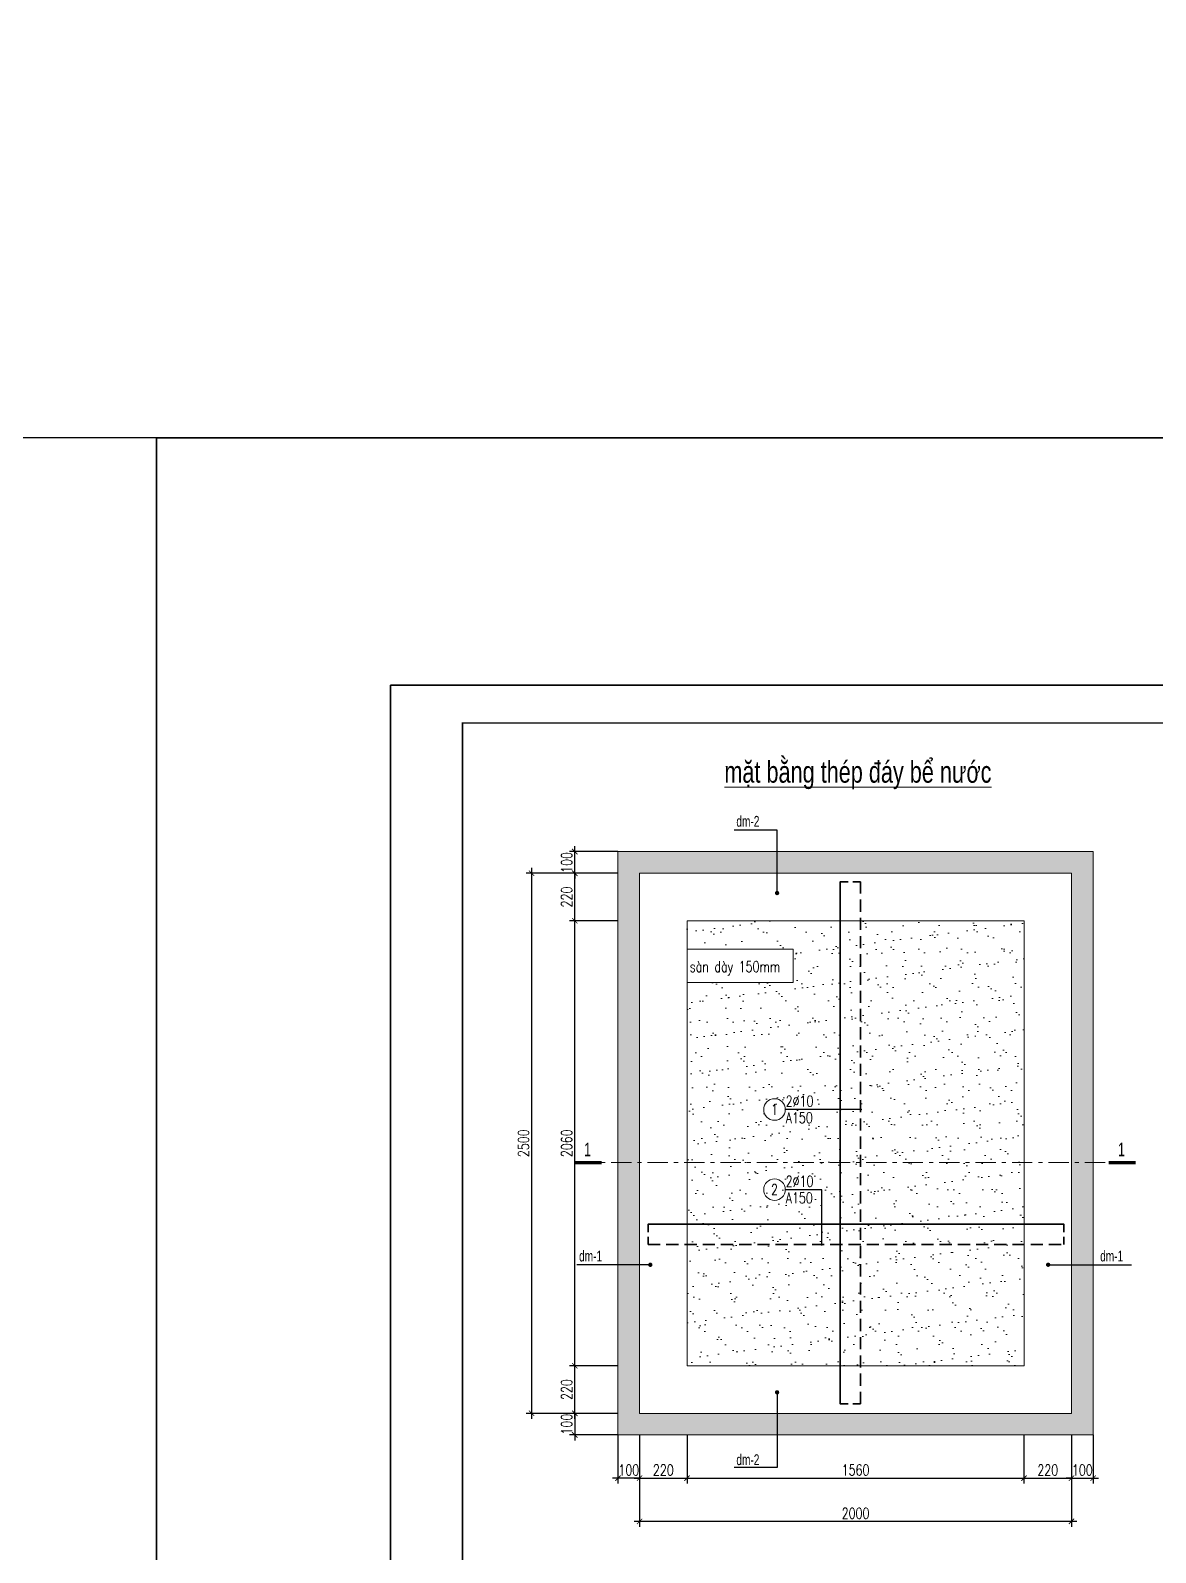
# Model space of a CAD drawing. Extents: x -2098986 to 943, y -1296280 to 73591.
# Drawn here: x -1423478 to -1402637, y -1072413 to -1044235 of the extents above; entities that cross this region are included whole.
import ezdxf
from ezdxf.enums import TextEntityAlignment as Align

# ---------------------------------------------------------------- set-up
doc = ezdxf.new("R2010")
doc.units = 0
doc.header["$LTSCALE"] = 150
doc.header["$PDMODE"] = 35
doc.linetypes.add('_Tim', pattern=[9, 5, -1.5, 1, -1.5])
doc.linetypes.add('DASHED2', pattern=[0.375, 0.25, -0.125])
doc.layers.get('0').update_dxf_attribs({"lineweight": 18})
doc.layers.get('Defpoints').update_dxf_attribs({"lineweight": 18})
for name, color, linetype, lineweight in [('05.Text', 253, 'Continuous', 18), ('11.Khung bo', 32, 'Continuous', 50), ('12.Khung', 36, 'Continuous', 25), ('KCVN-TEXT', 60, 'Continuous', 25), ('KCVN-THAY', 7, 'Continuous', 25), ('LS-DIM', 251, 'Continuous', 13), ('LS-HATCH', 147, 'Continuous', 9), ('LS-TEXT', 60, 'Continuous', 20), ('LS-THAY', 7, 'Continuous', 20), ('LS-THEP', 3, 'Continuous', 35), ('LS-TRUC', 108, '_Tim', 9)]:
    doc.layers.add(name, color=color, linetype=linetype, lineweight=lineweight)
doc.layers.add('DIM', color=1, linetype='Continuous')
doc.layers.add('Tpl_Bound', color=1, linetype='Continuous', plot=False)
doc.styles.add('KCVN-COMM', font='vnsimli.shx', dxfattribs={"width": 0.7, "height": 220})
doc.styles.add('KCVN-LEADER', font='vnromadi.shx', dxfattribs={"width": 0.7, "height": 4})
doc.styles.add('LS.TEXT', font='vnromadi.shx', dxfattribs={"width": 0.7, "height": 4})
doc.styles.add('romans.shx', font='romans.shx', dxfattribs={"width": 0.75, "bigfont": 'vns.shx'})
doc.styles.add('vnsimpli', font='vnsimli.shx', dxfattribs={"width": 0.75})
doc.dimstyles.new('D25', dxfattribs={"dimscale": 0, "dimtxt": 200, "dimasz": 100, "dimexe": 100, "dimexo": 0, "dimgap": 50, "dimtad": 1, "dimdec": 0, "dimlfac": 0.25, "dimdsep": 46, "dimtxsty": 'vnsimpli', "dimblk1": 'ARCHTICK', "dimblk2": 'ARCHTICK', "dimsah": 1, "dimcen": 0, "dimdle": 100, "dimclrd": 256, "dimclre": 256, "dimclrt": 60, "dimadec": 0, "dimazin": 0, "dimtfac": 0.004, "dimtdec": 0, "dimtix": 1, "dimtmove": 2, "dimatfit": 3, "dimldrblk": 'ARCHTICK', "dimfxl": 1, "dimtolj": 1, "dimarcsym": 0})
doc.dimstyles.new('LE1', dxfattribs={"dimtxt": 2.5, "dimasz": 1.2, "dimexe": 1.25, "dimexo": 0, "dimgap": 0.66, "dimtad": 1, "dimdec": 0, "dimdsep": 46, "dimtxsty": 'KCVN-COMM', "dimblk1": 'ARCHTICK', "dimblk2": 'ARCHTICK', "dimsah": 1, "dimcen": 2.5, "dimclrd": 256, "dimclre": 256, "dimclrt": 60, "dimadec": 0, "dimazin": 0, "dimtfac": 1, "dimtdec": 0, "dimtix": 1, "dimtmove": 2, "dimatfit": 3, "dimldrblk": 'DOT', "dimfxl": 1.25, "dimtolj": 1, "dimtzin": 0, "dimarcsym": 0})
doc.dimstyles.new('LS.GHI CHU', dxfattribs={"dimtxt": 200, "dimasz": 120, "dimexe": 120, "dimexo": 120, "dimgap": 80, "dimtad": 1, "dimdec": 0, "dimzin": 0, "dimdsep": 46, "dimtxsty": 'romans.shx', "dimblk": 'ARCHTICK', "dimcen": 0.09, "dimdle": 120, "dimclrd": 256, "dimclre": 8, "dimclrt": 7, "dimadec": 0, "dimazin": 0, "dimtfac": 1, "dimtdec": 0, "dimtofl": 0, "dimtmove": 0, "dimatfit": 3, "dimldrblk": 'ARCHTICK', "dimfxl": 1, "dimtolj": 1, "dimtzin": 0, "dimarcsym": 0})

# ---------------------------------------------------------------- blocks, each defined once
blk = doc.blocks.new('*U4')
at = {"layer": 'KCVN-THAY', "color": 140}
blk.add_lwpolyline([(214871.76, 86966.68), (215381.8, 86966.68), (215381.8, 86579.68), (214871.76, 86579.68)], close=True, dxfattribs=at)
blk = doc.blocks.new('100')
at = {"layer": '11.Khung bo', "const_width": 26.7}
blk.add_lwpolyline([(1860913, -945240), (1860913, -916940), (1896063, -916940), (1896063, -945240)], close=True, dxfattribs=at)
blk.add_lwpolyline([(1860913, -945240), (1860913, -916940), (1896063, -916940), (1896063, -945240)], close=True, dxfattribs=at)
blk.add_lwpolyline([(1860913, -945240), (1860913, -916940), (1896063, -916940), (1896063, -945240)], close=True, dxfattribs=at)
at = {"layer": '12.Khung'}
blk.add_lwpolyline([(1901579, -945940), (1901579, -916240), (1859580, -916240), (1859580, -945940)], close=True, dxfattribs=at)
blk.add_lwpolyline([(1901579, -945940), (1901579, -916240), (1859580, -916240), (1859580, -945940)], close=True, dxfattribs=at)
blk.add_lwpolyline([(1901579, -945940), (1901579, -916240), (1859580, -916240), (1859580, -945940)], close=True, dxfattribs=at)
blk = doc.blocks.new('_ArchTick')
at = {"layer": 'DIM', "color": 0, "const_width": 0.15}
blk.add_lwpolyline([(-0.5, -0.5), (0.5, 0.5)], dxfattribs=at)
blk = doc.blocks.new('*D1184')
at = {"layer": 'Defpoints', "color": 0, "transparency": 16777216}
for p in [(-1412195, -1070236), (-1411315, -1070236), (-1411315, -1071036)]:
    blk.add_point(p, dxfattribs=at)
at = {"layer": 'LS-DIM', "lineweight": -2, "transparency": 16777216}
for p, q in [((-1412195, -1070236), (-1412195, -1071136)), ((-1411315, -1070236), (-1411315, -1071136)), ((-1412295, -1071036), (-1411215, -1071036))]:
    blk.add_line(p, q, dxfattribs=at)
at = {"layer": 'LS-DIM', "lineweight": -2, "transparency": 16777216, "xscale": 100, "yscale": 100, "zscale": 100, "rotation": 180}
blk.add_blockref('_ArchTick', (-1412195, -1071036), dxfattribs=at)
at = {"layer": 'LS-DIM', "lineweight": -2, "transparency": 16777216, "xscale": 100, "yscale": 100, "zscale": 100}
blk.add_blockref('_ArchTick', (-1411315, -1071036), dxfattribs=at)
at = {"layer": 'LS-DIM', "color": 60, "transparency": 16777216, "insert": (-1411755, -1070886), "char_height": 200, "attachment_point": 5, "style": 'vnsimpli'}
blk.add_mtext('\\A1;220', dxfattribs=at)
blk = doc.blocks.new('*D1185')
at = {"layer": 'Defpoints', "color": 0, "transparency": 16777216}
for p in [(-1411315, -1070236), (-1405074, -1070236), (-1405074, -1071036)]:
    blk.add_point(p, dxfattribs=at)
at = {"layer": 'LS-DIM', "lineweight": -2, "transparency": 16777216}
for p, q in [((-1411315, -1070236), (-1411315, -1071136)), ((-1405074, -1070236), (-1405074, -1071136)), ((-1411415, -1071036), (-1404974, -1071036))]:
    blk.add_line(p, q, dxfattribs=at)
at = {"layer": 'LS-DIM', "lineweight": -2, "transparency": 16777216, "xscale": 100, "yscale": 100, "zscale": 100, "rotation": 180}
blk.add_blockref('_ArchTick', (-1411315, -1071036), dxfattribs=at)
at = {"layer": 'LS-DIM', "lineweight": -2, "transparency": 16777216, "xscale": 100, "yscale": 100, "zscale": 100}
blk.add_blockref('_ArchTick', (-1405074, -1071036), dxfattribs=at)
at = {"layer": 'LS-DIM', "color": 60, "transparency": 16777216, "insert": (-1408194, -1070886), "char_height": 200, "attachment_point": 5, "style": 'vnsimpli'}
blk.add_mtext('\\A1;1560', dxfattribs=at)
blk = doc.blocks.new('*D1186')
at = {"layer": 'Defpoints', "color": 0, "transparency": 16777216}
for p in [(-1405074, -1070236), (-1404194, -1070236), (-1404194, -1071036)]:
    blk.add_point(p, dxfattribs=at)
at = {"layer": 'LS-DIM', "lineweight": -2, "transparency": 16777216}
for p, q in [((-1405074, -1070236), (-1405074, -1071136)), ((-1404194, -1070236), (-1404194, -1071136)), ((-1405174, -1071036), (-1404094, -1071036))]:
    blk.add_line(p, q, dxfattribs=at)
at = {"layer": 'LS-DIM', "lineweight": -2, "transparency": 16777216, "xscale": 100, "yscale": 100, "zscale": 100, "rotation": 180}
blk.add_blockref('_ArchTick', (-1405074, -1071036), dxfattribs=at)
at = {"layer": 'LS-DIM', "lineweight": -2, "transparency": 16777216, "xscale": 100, "yscale": 100, "zscale": 100}
blk.add_blockref('_ArchTick', (-1404194, -1071036), dxfattribs=at)
at = {"layer": 'LS-DIM', "color": 60, "transparency": 16777216, "insert": (-1404634, -1070886), "char_height": 200, "attachment_point": 5, "style": 'vnsimpli'}
blk.add_mtext('\\A1;220', dxfattribs=at)
blk = doc.blocks.new('*D1187')
at = {"layer": 'Defpoints', "color": 0, "transparency": 16777216}
for p in [(-1412195, -1070236), (-1404194, -1070236), (-1412195, -1071836)]:
    blk.add_point(p, dxfattribs=at)
at = {"layer": 'LS-DIM', "lineweight": -2, "transparency": 16777216}
for p, q in [((-1412195, -1070236), (-1412195, -1071936)), ((-1404194, -1070236), (-1404194, -1071936)), ((-1404094, -1071836), (-1412295, -1071836))]:
    blk.add_line(p, q, dxfattribs=at)
at = {"layer": 'LS-DIM', "lineweight": -2, "transparency": 16777216, "xscale": 100, "yscale": 100, "zscale": 100, "rotation": 180}
blk.add_blockref('_ArchTick', (-1412195, -1071836), dxfattribs=at)
at = {"layer": 'LS-DIM', "lineweight": -2, "transparency": 16777216, "xscale": 100, "yscale": 100, "zscale": 100}
blk.add_blockref('_ArchTick', (-1404194, -1071836), dxfattribs=at)
at = {"layer": 'LS-DIM', "color": 60, "transparency": 16777216, "insert": (-1408194, -1071686), "char_height": 200, "attachment_point": 5, "style": 'vnsimpli'}
blk.add_mtext('\\A1;2000', dxfattribs=at)
blk = doc.blocks.new('*D1188')
at = {"layer": 'Defpoints', "color": 0, "transparency": 16777216}
for p in [(-1413395, -1068956), (-1412595, -1068956), (-1412595, -1069836)]:
    blk.add_point(p, dxfattribs=at)
at = {"layer": 'LS-DIM', "lineweight": -2, "transparency": 16777216}
for p, q in [((-1412595, -1068956), (-1413495, -1068956)), ((-1413395, -1069936), (-1413395, -1068856)), ((-1412595, -1069836), (-1413495, -1069836))]:
    blk.add_line(p, q, dxfattribs=at)
at = {"layer": 'LS-DIM', "lineweight": -2, "transparency": 16777216, "xscale": 100, "yscale": 100, "zscale": 100}
for p, rotation in [((-1413395, -1068956), 90), ((-1413395, -1069836), 270)]:
    blk.add_blockref('_ArchTick', p, dxfattribs=dict(at, rotation=rotation))
at = {"layer": 'LS-DIM', "color": 60, "transparency": 16777216, "insert": (-1413545, -1069396), "char_height": 200, "attachment_point": 5, "rotation": 90, "style": 'vnsimpli'}
blk.add_mtext('\\A1;220', dxfattribs=at)
blk = doc.blocks.new('*D1189')
at = {"layer": 'Defpoints', "color": 0, "transparency": 16777216}
for p in [(-1413395, -1060717), (-1412595, -1060717), (-1412595, -1068956)]:
    blk.add_point(p, dxfattribs=at)
at = {"layer": 'LS-DIM', "lineweight": -2, "transparency": 16777216}
for p, q in [((-1413395, -1069056), (-1413395, -1060617)), ((-1412595, -1060717), (-1413495, -1060717)), ((-1412595, -1068956), (-1413495, -1068956))]:
    blk.add_line(p, q, dxfattribs=at)
at = {"layer": 'LS-DIM', "lineweight": -2, "transparency": 16777216, "xscale": 100, "yscale": 100, "zscale": 100}
for p, rotation in [((-1413395, -1060717), 90), ((-1413395, -1068956), 270)]:
    blk.add_blockref('_ArchTick', p, dxfattribs=dict(at, rotation=rotation))
at = {"layer": 'LS-DIM', "color": 60, "transparency": 16777216, "insert": (-1413545, -1064836), "char_height": 200, "attachment_point": 5, "rotation": 90, "style": 'vnsimpli'}
blk.add_mtext('\\A1;2060', dxfattribs=at)
blk = doc.blocks.new('*D1190')
at = {"layer": 'Defpoints', "color": 0, "transparency": 16777216}
for p in [(-1413395, -1059837), (-1412595, -1059837), (-1412595, -1060717)]:
    blk.add_point(p, dxfattribs=at)
at = {"layer": 'LS-DIM', "lineweight": -2, "transparency": 16777216}
for p, q in [((-1413395, -1060817), (-1413395, -1059737)), ((-1412595, -1059837), (-1413495, -1059837)), ((-1412595, -1060717), (-1413495, -1060717))]:
    blk.add_line(p, q, dxfattribs=at)
at = {"layer": 'LS-DIM', "lineweight": -2, "transparency": 16777216, "xscale": 100, "yscale": 100, "zscale": 100}
for p, rotation in [((-1413395, -1059837), 90), ((-1413395, -1060717), 270)]:
    blk.add_blockref('_ArchTick', p, dxfattribs=dict(at, rotation=rotation))
at = {"layer": 'LS-DIM', "color": 60, "transparency": 16777216, "insert": (-1413545, -1060277), "char_height": 200, "attachment_point": 5, "rotation": 90, "style": 'vnsimpli'}
blk.add_mtext('\\A1;220', dxfattribs=at)
blk = doc.blocks.new('*D1191')
at = {"layer": 'Defpoints', "color": 0, "transparency": 16777216}
for p in [(-1412595, -1059837), (-1414195, -1069836), (-1412595, -1069836)]:
    blk.add_point(p, dxfattribs=at)
at = {"layer": 'LS-DIM', "lineweight": -2, "transparency": 16777216}
for p, q in [((-1414195, -1059737), (-1414195, -1069936)), ((-1412595, -1059837), (-1414295, -1059837)), ((-1412595, -1069836), (-1414295, -1069836))]:
    blk.add_line(p, q, dxfattribs=at)
at = {"layer": 'LS-DIM', "lineweight": -2, "transparency": 16777216, "xscale": 100, "yscale": 100, "zscale": 100}
for p, rotation in [((-1414195, -1059837), 90), ((-1414195, -1069836), 270)]:
    blk.add_blockref('_ArchTick', p, dxfattribs=dict(at, rotation=rotation))
at = {"layer": 'LS-DIM', "color": 60, "transparency": 16777216, "insert": (-1414345, -1064836), "char_height": 200, "attachment_point": 5, "rotation": 90, "style": 'vnsimpli'}
blk.add_mtext('\\A1;2500', dxfattribs=at)
blk = doc.blocks.new('_DOT')
at = {"color": 0, "linetype": 'ByBlock'}
blk.add_line((-0.5, 0), (-1, 0), dxfattribs=at)
at = {"color": 0, "linetype": 'ByBlock', "const_width": 0.5}
blk.add_lwpolyline([(-0.25, 0, 1), (0.25, 0, 1)], format="xyb", close=True, dxfattribs=at)
blk = doc.blocks.new('cotthep')
at = {"layer": 'LS-THAY'}
blk.add_circle((-250, 0), 250, dxfattribs=at)
at = {"layer": 'LS-TEXT', "style": 'vnsimpli', "width": 0.75}
for tag, p in [('10', (-250, -123)), ('24`25', (446, 69)), ('A200', (440, -316))]:
    blk.add_attdef(tag, text='', height=250, dxfattribs=at).set_placement(p, align=Align.CENTER)
blk = doc.blocks.new('*D1113')
at = {"layer": 'Defpoints', "color": 0, "transparency": 16777216}
for p in [(-1404194, -1070236), (-1403794, -1070236), (-1403794, -1071036)]:
    blk.add_point(p, dxfattribs=at)
at = {"layer": 'LS-DIM', "lineweight": -2, "transparency": 16777216}
for p, q in [((-1404194, -1070236), (-1404194, -1071136)), ((-1403794, -1070236), (-1403794, -1071136)), ((-1404194, -1071036), (-1404294, -1071036)), ((-1404194, -1071036), (-1403794, -1071036)), ((-1403794, -1071036), (-1403694, -1071036))]:
    blk.add_line(p, q, dxfattribs=at)
at = {"layer": 'LS-DIM', "lineweight": -2, "transparency": 16777216, "xscale": 100, "yscale": 100, "zscale": 100}
blk.add_blockref('_ArchTick', (-1404194, -1071036), dxfattribs=at)
at = {"layer": 'LS-DIM', "lineweight": -2, "transparency": 16777216, "xscale": 100, "yscale": 100, "zscale": 100, "rotation": 180}
blk.add_blockref('_ArchTick', (-1403794, -1071036), dxfattribs=at)
at = {"layer": 'LS-DIM', "color": 60, "transparency": 16777216, "insert": (-1403994, -1070886), "char_height": 200, "attachment_point": 5, "style": 'vnsimpli'}
blk.add_mtext('\\A1;100', dxfattribs=at)
blk = doc.blocks.new('*D1114')
at = {"layer": 'Defpoints', "color": 0, "transparency": 16777216}
for p in [(-1412595, -1070236), (-1412195, -1070236), (-1412595, -1071036)]:
    blk.add_point(p, dxfattribs=at)
at = {"layer": 'LS-DIM', "lineweight": -2, "transparency": 16777216}
for p, q in [((-1412595, -1070236), (-1412595, -1071136)), ((-1412195, -1070236), (-1412195, -1071136)), ((-1412595, -1071036), (-1412695, -1071036)), ((-1412195, -1071036), (-1412595, -1071036)), ((-1412195, -1071036), (-1412095, -1071036))]:
    blk.add_line(p, q, dxfattribs=at)
at = {"layer": 'LS-DIM', "lineweight": -2, "transparency": 16777216, "xscale": 100, "yscale": 100, "zscale": 100}
blk.add_blockref('_ArchTick', (-1412595, -1071036), dxfattribs=at)
at = {"layer": 'LS-DIM', "lineweight": -2, "transparency": 16777216, "xscale": 100, "yscale": 100, "zscale": 100, "rotation": 180}
blk.add_blockref('_ArchTick', (-1412195, -1071036), dxfattribs=at)
at = {"layer": 'LS-DIM', "color": 60, "transparency": 16777216, "insert": (-1412395, -1070886), "char_height": 200, "attachment_point": 5, "style": 'vnsimpli'}
blk.add_mtext('\\A1;100', dxfattribs=at)
blk = doc.blocks.new('*D1115')
at = {"layer": 'Defpoints', "color": 0, "transparency": 16777216}
for p in [(-1412595, -1069836), (-1413395, -1070236), (-1412595, -1070236)]:
    blk.add_point(p, dxfattribs=at)
at = {"layer": 'LS-DIM', "lineweight": -2, "transparency": 16777216}
for p, q in [((-1412595, -1069836), (-1413495, -1069836)), ((-1413395, -1069836), (-1413395, -1069736)), ((-1413395, -1069836), (-1413395, -1070236)), ((-1412595, -1070236), (-1413495, -1070236)), ((-1413395, -1070236), (-1413395, -1070336))]:
    blk.add_line(p, q, dxfattribs=at)
at = {"layer": 'LS-DIM', "lineweight": -2, "transparency": 16777216, "xscale": 100, "yscale": 100, "zscale": 100}
for p, rotation in [((-1413395, -1069836), 270), ((-1413395, -1070236), 90)]:
    blk.add_blockref('_ArchTick', p, dxfattribs=dict(at, rotation=rotation))
at = {"layer": 'LS-DIM', "color": 60, "transparency": 16777216, "insert": (-1413545, -1070036), "char_height": 200, "attachment_point": 5, "rotation": 90, "style": 'vnsimpli'}
blk.add_mtext('\\A1;100', dxfattribs=at)
blk = doc.blocks.new('*D1116')
at = {"layer": 'Defpoints', "color": 0, "transparency": 16777216}
for p in [(-1413395, -1059437), (-1412595, -1059437), (-1412595, -1059837)]:
    blk.add_point(p, dxfattribs=at)
at = {"layer": 'LS-DIM', "lineweight": -2, "transparency": 16777216}
for p, q in [((-1412595, -1059437), (-1413495, -1059437)), ((-1413395, -1059437), (-1413395, -1059337)), ((-1413395, -1059837), (-1413395, -1059437)), ((-1412595, -1059837), (-1413495, -1059837)), ((-1413395, -1059837), (-1413395, -1059937))]:
    blk.add_line(p, q, dxfattribs=at)
at = {"layer": 'LS-DIM', "lineweight": -2, "transparency": 16777216, "xscale": 100, "yscale": 100, "zscale": 100}
for p, rotation in [((-1413395, -1059437), 270), ((-1413395, -1059837), 90)]:
    blk.add_blockref('_ArchTick', p, dxfattribs=dict(at, rotation=rotation))
at = {"layer": 'LS-DIM', "color": 60, "transparency": 16777216, "insert": (-1413545, -1059637), "char_height": 200, "attachment_point": 5, "rotation": 90, "style": 'vnsimpli'}
blk.add_mtext('\\A1;100', dxfattribs=at)

msp = doc.modelspace()

# ---------------------------------------------------------------- hatches: boundary and pattern name
at = {"layer": 'LS-HATCH'}
h = msp.add_hatch(dxfattribs=at)
h.set_pattern_fill('AR-CONC', color=256, scale=2, style=0)
h.set_pattern_definition([(50, (-1679327.76, 12088.27), (364.36934, -31.87817), [38.1, -419.1]), (355, (-1679327.76, 12088.27), (-70.48565, 382.11329), [30.48, -335.28]), (100.451, (-1679297.4, 12085.6), (293.885, 350.23338), [32.38, -356.18]), (46.1842, (-1679327.76, 12189.87), (542.15808, -84.08466), [57.15, -628.65]), (96.6356, (-1679282.6, 12182.86), (474.80847, 494.8511), [48.57, -534.27]), (351.184, (-1679327.76, 12189.87), (474.8092, 494.85024), [45.72, -502.92]), (21, (-1679276.96, 12164.47), (303.22976, -204.53104), [38.1, -419.1]), (326, (-1679276.96, 12164.47), (123.60406, 368.37593), [30.48, -335.28]), (71.4514, (-1679251.7, 12147.42), (426.83298, 163.84572), [32.38, -356.18]), (37.5, (-1679327.76, 12088.27), (6.177207, 169.110078), [0, -331.216, 0, -340.36, 0, -336.55]), (7.5, (-1679327.76, 12088.27), (133.639325, 200.36115), [0, -194.056, 0, -323.596, 0, -128.27]), (327.5, (-1679441.04, 12088.27), (271.18119, -11.457488), [0, -127, 0, -396.24, 0, -525.78]), (317.5, (-1679491.84, 12088.27), (296.258363, 50.85298), [0, -165.1, 0, -263.144, 0, -373.38])])
h.paths.add_polyline_path([(-1412195, -1059836.8), (-1404193.7, -1059836.8), (-1404193.7, -1069836), (-1412195, -1069836)], flags=16)
h.paths.add_polyline_path([(-1412595, -1059436.8), (-1403793.7, -1059436.8), (-1403793.7, -1070236), (-1412595, -1070236)])
h = msp.add_hatch(dxfattribs=at)
h.set_pattern_fill('AR-SAND', color=256, scale=10, style=0)
h.set_pattern_definition([(37.5, (-1300984.65, -731391.2), (-16.0003, 489.41324), [0, -386.08, 0, -431.8, 0, -412.75]), (7.5, (-1300984.65, -731391.2), (449.5233, 716.8251), [0, -208.28, 0, -347.98, 0, -133.35]), (327.5, (-1301297.07, -731391.2), (790.99237, 1.4372), [0, -127, 0, -457.2, 0, -596.9]), (317.5, (-1301297.1, -731391.2), (763.5565, 222.9293), [0, -63.5, 0, -299.72, 0, -342.9])])
h.paths.add_polyline_path([(-1405073.7, -1068956), (-1405073.7, -1060716.8), (-1411315, -1060716.8), (-1411315, -1068956)])
h.paths.add_polyline_path([(-1409349.5, -1061859.6), (-1411315, -1061859.6), (-1411315, -1061240), (-1409349.5, -1061240)], flags=16)
h.paths.add_polyline_path([(-1411310.9, -1061799.2), (-1411310.9, -1061399.2), (-1409306.1, -1061399.2), (-1409306.1, -1061799.2)], flags=9)

# ---------------------------------------------------------------- linework, layer by layer
at = {"layer": 'LS-DIM'}
msp.add_lwpolyline([(-1412595, -1059436.8), (-1403793.7, -1059436.8), (-1403793.7, -1070236), (-1412595, -1070236)], close=True, dxfattribs=at)
at = {"layer": 'LS-DIM', "ltscale": 0.05}
msp.add_lwpolyline([(-1411315, -1061240), (-1409349.5, -1061240), (-1409349.5, -1061859.6), (-1411315, -1061859.6)], close=True, dxfattribs=at)
at = {"layer": 'LS-TEXT', "const_width": 60}
for points in [[(-1412894.6, -1065195.2), (-1413395, -1065195.2)], [(-1403006, -1065195.2), (-1403506.5, -1065195.2)]]:
    msp.add_lwpolyline(points, dxfattribs=at)
at = {"layer": 'LS-THAY', "color": 140}
for points in [[(-1855203.7, -1013074.3), (-1290965.3, -1013073.8), (-1290965.3, -1051773.8), (-1855203.7, -1051773.8)], [(-1855203.6, -1051773.5), (-1290965.2, -1051773), (-1290965, -1090473.8), (-1855203.4, -1090474.3)]]:
    msp.add_lwpolyline(points, close=True, dxfattribs=at)
at = {"layer": 'LS-THAY'}
for points in [[(-1412195, -1059836.8), (-1404193.7, -1059836.8), (-1404193.7, -1069836), (-1412195, -1069836)], [(-1411315, -1060716.8), (-1405073.7, -1060716.8), (-1405073.7, -1068956), (-1411315, -1068956)]]:
    msp.add_lwpolyline(points, close=True, dxfattribs=at)
at = {"layer": 'LS-THEP', "ltscale": 0.05}
for points in [[(-1408331.3, -1069662.8), (-1408476.5, -1069662.8), (-1408476.5, -1059995.2), (-1408331.3, -1059995.2)], [(-1412036.7, -1066481.1), (-1412036.7, -1066335.8), (-1404334.1, -1066335.8), (-1404334.1, -1066481.1)]]:
    msp.add_lwpolyline(points, dxfattribs=at)
at = {"layer": 'LS-THEP', "linetype": 'DASHED2', "ltscale": 6}
for points in [[(-1408245.8, -1069662.8), (-1408100.5, -1069662.8), (-1408100.5, -1059995.2), (-1408245.8, -1059995.2)], [(-1412036.7, -1066566.6), (-1412036.7, -1066711.8), (-1404334.1, -1066711.8), (-1404334.1, -1066566.6)]]:
    msp.add_lwpolyline(points, dxfattribs=at)
at = {"layer": 'LS-TRUC', "ltscale": 0.5}
msp.add_line((-1413395, -1065195.2), (-1403006, -1065195.2), dxfattribs=at)
at = {"layer": 'Tpl_Bound', "color": 1}
msp.add_lwpolyline([(-1416808.4, -1086055.5), (-1416808.4, -1056355.5), (-1374808.4, -1056355.5), (-1374808.4, -1086055.5)], close=True, dxfattribs=at)

# ---------------------------------------------------------------- block references
at = {"layer": '05.Text', "xscale": 1.000009185772931, "yscale": 1.000009185772931, "zscale": 1.000009185772931}
msp.add_blockref('100', (-3276405.1, -140107), dxfattribs=at)
at = {"layer": 'Defpoints', "xscale": 100, "yscale": 100, "zscale": 100}
for p in [(-22959323.4, -9748441.5), (-22908319.1, -9748442.8)]:
    msp.add_blockref('*U4', p, dxfattribs=at)
at = {"layer": 'LS-DIM'}
ref = msp.add_blockref('cotthep', (-1409495, -1064211.3), dxfattribs=dict(at, xscale=0.7999999998137355, yscale=0.7999999998137355, zscale=0.7999999998137355))
ref.add_attrib('10', '1', dxfattribs={"layer": 'LS-TEXT', "height": 200, "style": 'vnsimpli', "width": 0.75}).set_placement((-1409695, -1064309.9), align=Align.CENTER)
ref.add_attrib('24`25', '2`10', dxfattribs={"layer": 'LS-TEXT', "height": 200, "style": 'vnsimpli', "width": 0.75}).set_placement((-1409231.5, -1064155.9), align=Align.CENTER)
ref.add_attrib('A200', 'A150', dxfattribs={"layer": 'LS-TEXT', "height": 200, "style": 'vnsimpli', "width": 0.75}).set_placement((-1409237.7, -1064463.8), align=Align.CENTER)
ref = msp.add_blockref('cotthep', (-1409495, -1065695.3), dxfattribs=dict(at, xscale=0.7999999998137355, yscale=0.7999999998137355, zscale=0.7999999998137355))
ref.add_attrib('10', '2', dxfattribs={"layer": 'LS-TEXT', "height": 200, "style": 'vnsimpli', "width": 0.75}).set_placement((-1409695, -1065793.9), align=Align.CENTER)
ref.add_attrib('24`25', '2`10', dxfattribs={"layer": 'LS-TEXT', "height": 200, "style": 'vnsimpli', "width": 0.75}).set_placement((-1409231.5, -1065639.9), align=Align.CENTER)
ref.add_attrib('A200', 'A150', dxfattribs={"layer": 'LS-TEXT', "height": 200, "style": 'vnsimpli', "width": 0.75}).set_placement((-1409237.7, -1065947.8), align=Align.CENTER)

# ---------------------------------------------------------------- texts
at = {"layer": 'KCVN-TEXT', "style": 'vnsimpli', "width": 0.75}
msp.add_text('sµn dµy 150mm', height=200, dxfattribs=at).set_placement((-1411265.7, -1061665.8))
at = {"layer": 'LS-TEXT', "color": 60, "style": 'LS.TEXT', "width": 0.75}
msp.add_text('%%UmÆt b»ng thÐp ®¸y bÓ n\xadíc', height=400, dxfattribs=at).set_placement((-1408150.5, -1058160.9), align=Align.CENTER)
at = {"layer": 'LS-TEXT', "style": 'KCVN-LEADER', "width": 0.7}
for s, p in [('dm-2', (-1410401.7, -1058975.8)), ('dm-1', (-1413315.4, -1067024.1)), ('dm-1', (-1403663.4, -1067024.1)), ('dm-2', (-1410401.7, -1070794.3))]:
    msp.add_text(s, height=200, dxfattribs=at).set_placement(p)
for p in [(-1413157.9, -1065076.7), (-1403269.4, -1065076.7)]:
    msp.add_text('1', height=250, dxfattribs=at).set_placement(p, align=Align.CENTER)

# ---------------------------------------------------------------- dimensions: what is measured, and where the dimension line sits
at = {"layer": 'LS-DIM'}
for base, p1, p2, picture, middle in [((-1413395, -1059436.8), (-1412595, -1059836.8), (-1412595, -1059436.8), '*D1116', (-1413545, -1059636.8)), ((-1414195, -1069836), (-1412595, -1059836.8), (-1412595, -1069836), '*D1191', (-1414345, -1064836.4)), ((-1413395, -1059836.8), (-1412595, -1060716.8), (-1412595, -1059836.8), '*D1190', (-1413545, -1060276.8)), ((-1413395, -1060716.8), (-1412595, -1068956), (-1412595, -1060716.8), '*D1189', (-1413545, -1064836.4)), ((-1413395, -1068956), (-1412595, -1069836), (-1412595, -1068956), '*D1188', (-1413545, -1069396)), ((-1413395, -1070236), (-1412595, -1069836), (-1412595, -1070236), '*D1115', (-1413545, -1070036))]:
    dim = msp.add_linear_dim(base=base, p1=p1, p2=p2, angle=90, dimstyle='D25', override={"dimscale": 1}, dxfattribs=at)
    dim.commit()
    dim.dimension.update_dxf_attribs({"geometry": picture, "text_midpoint": middle})
for base, p1, p2, override, picture, middle in [((-1412595, -1071036), (-1412195, -1070236), (-1412595, -1070236), {"dimscale": 1}, '*D1114', (-1412395, -1070886)), ((-1411315, -1071036), (-1412195, -1070236), (-1411315, -1070236), {"dimscale": 1}, '*D1184', (-1411755, -1070886)), ((-1412195, -1071836), (-1404193.7, -1070236), (-1412195, -1070236), {"dimscale": 1}, '*D1187', (-1408194.3, -1071686)), ((-1405073.7, -1071036), (-1411315, -1070236), (-1405073.7, -1070236), {"dimscale": 1, "dimtmove": 1}, '*D1185', (-1408194.3, -1070886)), ((-1404193.7, -1071036), (-1405073.7, -1070236), (-1404193.7, -1070236), {"dimscale": 1, "dimtmove": 1}, '*D1186', (-1404633.7, -1070886)), ((-1403793.7, -1071036), (-1404193.7, -1070236), (-1403793.7, -1070236), {"dimscale": 1, "dimtmove": 1}, '*D1113', (-1403993.7, -1070886))]:
    dim = msp.add_linear_dim(base=base, p1=p1, p2=p2, dimstyle='D25', override=override, dxfattribs=at)
    dim.commit()
    dim.dimension.update_dxf_attribs({"geometry": picture, "text_midpoint": middle})

# ---------------------------------------------------------------- leaders
for points, dimstyle, override in [([(-1409648.1, -1060203.9), (-1409648.1, -1059037.4), (-1410440.4, -1059037.4)], 'LE1', {"dimasz": 80, "dimtxsty": 'vnsimpli'}), ([(-1408476.5, -1064211.3), (-1408821.7, -1064211.3), (-1409495, -1064211.3)], 'LS.GHI CHU', {"dimscale": 50, "dimasz": 0.5, "dimtad": 0, "dimtxsty": 'vnsimpli', "dimldrblk": 'Origin'}), ([(-1408100.5, -1064211.3), (-1408445.7, -1064211.3), (-1409119, -1064211.3)], 'LS.GHI CHU', {"dimscale": 50, "dimasz": 0.5, "dimtad": 0, "dimtxsty": 'vnsimpli', "dimldrblk": 'Origin'}), ([(-1408821.7, -1066335.8), (-1408821.7, -1065695.3), (-1409495, -1065695.3)], 'LS.GHI CHU', {"dimscale": 50, "dimasz": 0.5, "dimtad": 0, "dimtxsty": 'vnsimpli', "dimldrblk": 'Origin'}), ([(-1408821.7, -1066711.8), (-1408821.7, -1066071.3), (-1408821.7, -1065695.3)], 'LS.GHI CHU', {"dimscale": 50, "dimasz": 0.5, "dimtad": 0, "dimtxsty": 'vnsimpli', "dimldrblk": 'Origin'}), ([(-1411995.9, -1067085.7), (-1412961.7, -1067085.7), (-1413354, -1067085.7)], 'LE1', {"dimasz": 80, "dimtxsty": 'vnsimpli'}), ([(-1404626.4, -1067085.7), (-1403477, -1067085.7), (-1403084.8, -1067085.7)], 'LE1', {"dimasz": 80, "dimtxsty": 'vnsimpli'}), ([(-1409648.1, -1069447), (-1409648.1, -1070835.7), (-1410440.4, -1070835.7)], 'LE1', {"dimasz": 80, "dimtxsty": 'vnsimpli'})]:
    msp.add_leader(points, dimstyle=dimstyle, override=override, dxfattribs=at)

doc.saveas('drawing.dxf')
